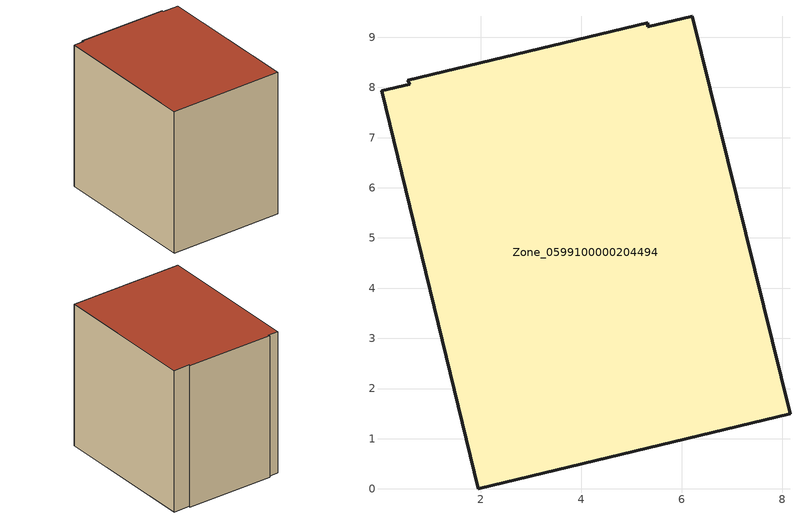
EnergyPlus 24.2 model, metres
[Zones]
Zone_0599100000204494
 floor ground (C_G): 5.33,9.29 5.32,9.21 6.21,9.42 8.16,1.49 1.95,0 0.02,7.93 0.58,8.07 0.54,8.14 z0
 wall outside (C_F): 8.16,1.49 6.21,9.42 5.32,9.21 5.33,9.29 0.54,8.14 0.58,8.07 0.02,7.93 1.95,0 8.16,1.49 z0:8.06
 roof outside (C_R): 5.32,9.21 5.33,9.29 0.54,8.14 0.58,8.07 0.02,7.93 1.95,0 8.16,1.49 6.21,9.42 z8.06
[BUILDING]
Pand.0599100000204494: North Axis=0; Terrain=City; Loads Convergence Tolerance Value=0.04; Temperature Convergence Tolerance Value=0.4; Solar Distribution=FullExterior; Maximum Number of Warmup Days=25; Minimum Number of Warmup Days=1
[Site:Location]
Rotterdam.The.Hague.AP_ZH_NLD Design_Conditions: Latitude=51.96; Longitude=4.45; Time Zone=1; Elevation=-4.5
[SITE:GROUNDTEMPERATURE:BUILDINGSURFACE]
18, 18, 18, 18, 18, 18, 18, 18, 18, 18, 18, 18
[MATERIAL] Thermal Absorptance=0.9; Solar Absorptance=0.7; Visible Absorptance=0.7
Name | Roughness | Thickness | Conductivity | Density | Specific Heat
G.TC.1965-1974 | MediumSmooth | 0.15 | 0.882353 | 540 | 1210
F.TC.1965-1974 | Rough | 0.3 | 0.697674 | 1920 | 840
R.TC.1965-1974 | MediumRough | 0.2 | 0.232558 | 1500 | 1000
[CONSTRUCTION]
C_G: G.TC.1965-1974
C_F: F.TC.1965-1974
C_R: R.TC.1965-1974
[ZONE]
Zone_0599100000204494: Type=1; Multiplier=1; Ceiling Height=Autocalculate; Volume=Autocalculate; Floor Area=autocalculate; Part of Total Floor Area=Yes
[ZONEINFILTRATION:DESIGNFLOWRATE]
Infil_Zone_0599100000204494: Zone or ZoneList or Space or SpaceList=Zone_0599100000204494; Schedule=AlwaysOn; Design Flow Rate Calculation Method=Flow/Area; Flow Rate per Floor Area=0.003; Constant Term Coefficient=1; Temperature Term Coefficient=0; Velocity Term Coefficient=0; Velocity Squared Term Coefficient=0
[HVACTEMPLATE:ZONE:IDEALLOADSAIRSYSTEM]
Zone_0599100000204494: Maximum Heating Supply Air Temperature=50; Minimum Cooling Supply Air Temperature=13; Maximum Heating Supply Air Humidity Ratio=0.0156; Minimum Cooling Supply Air Humidity Ratio=0.0077; Heating Limit=NoLimit; Cooling Limit=NoLimit; Dehumidification Control Type=ConstantSensibleHeatRatio; Cooling Sensible Heat Ratio=0.7; Dehumidification Setpoint=60; Humidification Control Type=None; Humidification Setpoint=30; Outdoor Air Method=None; Outdoor Air Flow Rate per Person=0.00944; Outdoor Air Flow Rate per Zone Floor Area=0; Outdoor Air Flow Rate per Zone=0; Demand Controlled Ventilation Type=None; Outdoor Air Economizer Type=NoEconomizer; Heat Recovery Type=None; Sensible Heat Recovery Effectiveness=0.7; Latent Heat Recovery Effectiveness=0.65
[ZONECONTROL:THERMOSTAT]
ThermostatControl_Zone_0599100000204494: Zone or ZoneList=Zone_0599100000204494; Control Type Schedule=DualSetpointControlType; Control 1=Thermostat_Zone_0599100000204494; Temperature Difference Between Cutout And Setpoint=0
[THERMOSTATSETPOINT:DUALSETPOINT]
Thermostat_Zone_0599100000204494: Heating Setpoint Temperature Schedule=HeatingSetpoint_Zone_0599100000204494; Cooling Setpoint Temperature Schedule=CoolingSetpoint_Zone_0599100000204494
[SCHEDULE:COMPACT]
HeatingSetpoint_Zone_0599100000204494: Through: 12/31, For: AllDays, Until: 24:00, 21
CoolingSetpoint_Zone_0599100000204494: Through: 12/31, For: AllDays, Until: 24:00, 24
DualSetpointControlType: Through: 12/31, For: AllDays, Until: 24:00, 4
AlwaysOn: Through: 12/31, For: AllDays, Until: 24:00, 1
